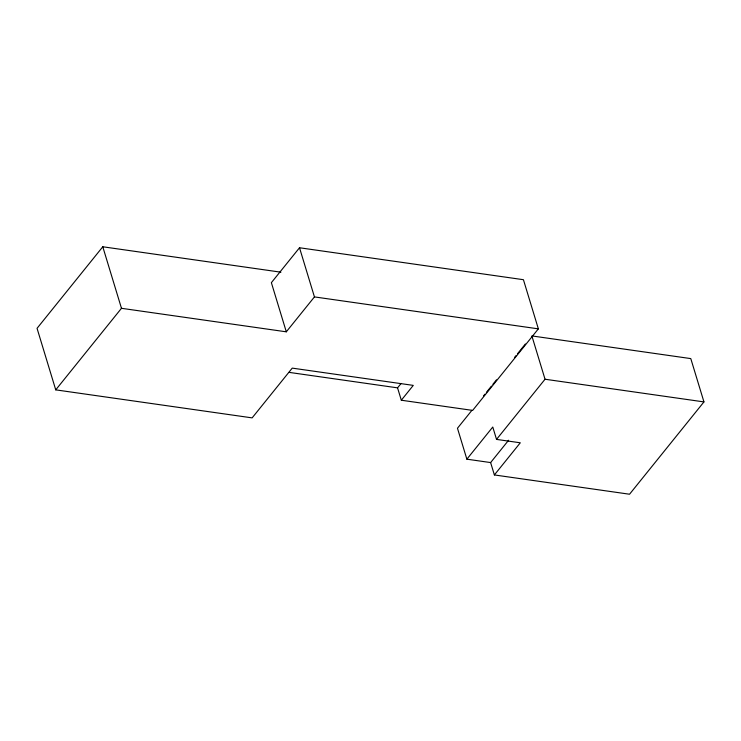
<?xml version="1.0" encoding="UTF-8"?>
<svg xmlns="http://www.w3.org/2000/svg" width="741" height="741" viewBox="0 0 741 741"><rect width="100%" height="100%" fill="white"/><g stroke="black" fill="none" stroke-linecap="round" stroke-linejoin="round"><path stroke-width="1.11" d="M280.904 272.188L102.786 246.772L37.05 328.328L55.742 389.859L252.135 417.878L292.241 368.12L413.274 385.385L401.316 400.223L472.638 410.403L538.364 328.856L523.424 279.7L299.512 247.753L271.373 282.664L286.304 331.82L121.478 308.302L55.742 389.859M286.304 331.82L314.443 296.909L299.512 247.753M401.316 400.223L397.556 387.849L401.076 383.486M471.915 410.319L457.466 428.242L466.867 459.179L490.616 462.569L508.613 440.237M483.475 395.972L484.92 394.184M486.365 392.387L491.422 386.117M492.867 384.32L496.479 379.846M514.541 357.431L515.986 355.643M517.431 353.846L525.369 343.991M466.867 459.179L492.774 427.029L496.535 439.404L520.293 442.794L494.377 474.944L629.544 494.228L703.95 401.909L690.788 358.598L531.871 335.923L545.033 379.235L496.535 439.404M314.443 296.909L538.364 328.856M545.033 379.235L703.95 401.909M289.083 372.371L397.556 387.849M490.616 462.569L494.377 474.944M102.786 246.772L121.478 308.302"/></g></svg>
